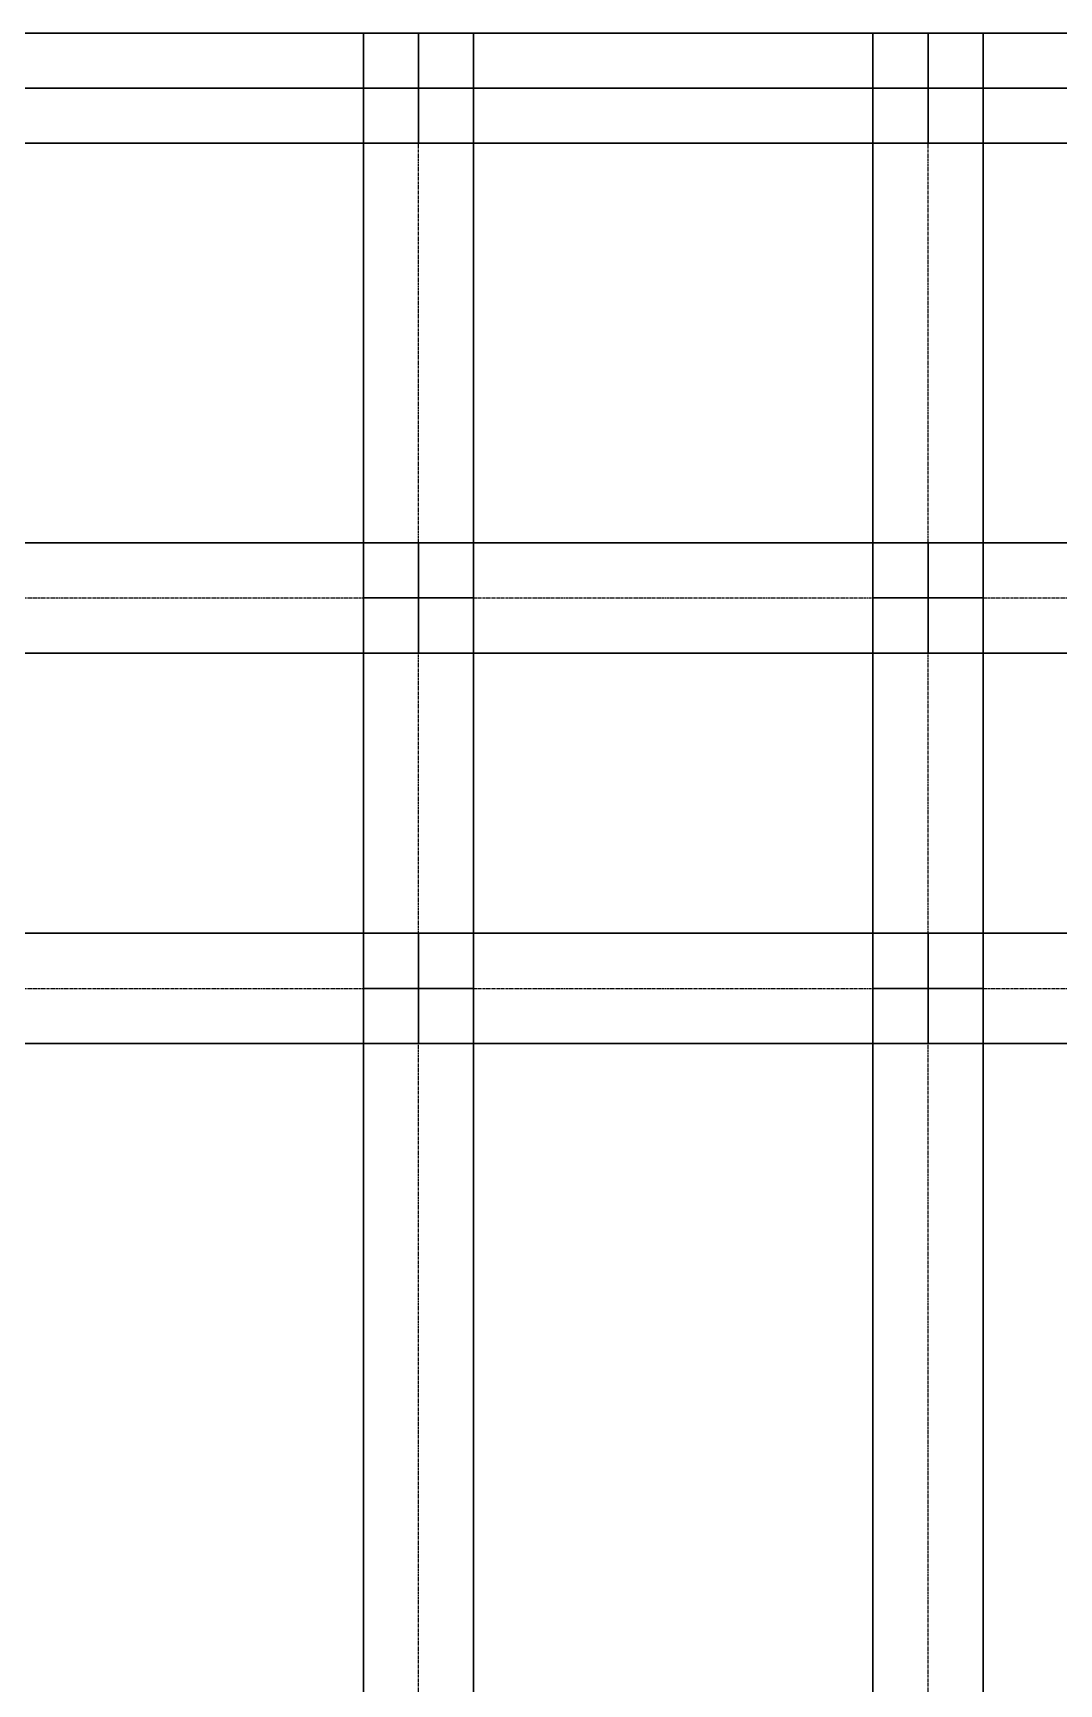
# Model space of a CAD drawing. Extents: x -12 to 2097, y 100 to 3117.
# Drawn here: x 1650 to 1873.5, y 2757.5 to 3116.9 of the extents above; entities that cross this region are included whole.
import ezdxf

# ---------------------------------------------------------------- set-up
doc = ezdxf.new("R2010")
doc.units = 0
doc.header["$MEASUREMENT"] = 0
doc.linetypes.add('Center', pattern=[2, 1.25, -0.25, 0.25, -0.25])
for name, color, linetype in [('BEAM', 5, 'CONTINUOUS'), ('CENTERLINES', 7, 'CONTINUOUS'), ('COLS', 5, 'CONTINUOUS'), ('SLAB', 6, 'CONTINUOUS')]:
    doc.layers.add(name, color=color, linetype=linetype)

msp = doc.modelspace()

# ---------------------------------------------------------------- linework, layer by layer
at = {"layer": 'BEAM', "color": 5, "linetype": 'CONTINUOUS'}
for points in [[(1512, 3116.916, 600), (1512, 3116.916, 624), (1734, 3116.916, 624), (1734, 3116.916, 600)], [(1512, 3116.916, 624), (1512, 3092.916, 624), (1734, 3092.916, 624), (1734, 3116.916, 624)], [(1512, 3092.916, 600), (1512, 3116.916, 600), (1734, 3116.916, 600), (1734, 3092.916, 600)], [(1512, 3116.916, 468), (1512, 3116.916, 492), (1734, 3116.916, 492), (1734, 3116.916, 468)], [(1512, 3116.916, 492), (1512, 3092.916, 492), (1734, 3092.916, 492), (1734, 3116.916, 492)], [(1512, 3092.916, 468), (1512, 3116.916, 468), (1734, 3116.916, 468), (1734, 3092.916, 468)], [(1512, 3116.916, 336), (1512, 3116.916, 360), (1734, 3116.916, 360), (1734, 3116.916, 336)], [(1512, 3116.916, 360), (1512, 3092.916, 360), (1734, 3092.916, 360), (1734, 3116.916, 360)], [(1512, 3092.916, 336), (1512, 3116.916, 336), (1734, 3116.916, 336), (1734, 3092.916, 336)], [(1512, 3116.916, 204), (1512, 3116.916, 228), (1734, 3116.916, 228), (1734, 3116.916, 204)], [(1512, 3116.916, 228), (1512, 3092.916, 228), (1734, 3092.916, 228), (1734, 3116.916, 228)], [(1512, 3092.916, 204), (1512, 3116.916, 204), (1734, 3116.916, 204), (1734, 3092.916, 204)], [(1512, 3116.916, 60), (1512, 3116.916, 84), (1734, 3116.916, 84), (1734, 3116.916, 60)], [(1512, 3116.916, 84), (1512, 3092.916, 84), (1734, 3092.916, 84), (1734, 3116.916, 84)], [(1512, 3092.916, 60), (1512, 3116.916, 60), (1734, 3116.916, 60), (1734, 3092.916, 60)], [(1512, 3116.916), (1512, 3116.916, 24), (1734, 3116.916, 24), (1734, 3116.916)], [(1512, 3116.916, 24), (1512, 3092.916, 24), (1734, 3092.916, 24), (1734, 3116.916, 24)], [(1512, 3092.916), (1512, 3116.916), (1734, 3116.916), (1734, 3092.916)], [(1734, 3116.916, 600), (1734, 3116.916, 624), (1845, 3116.916, 624), (1845, 3116.916, 600)], [(1734, 3116.916, 624), (1734, 3092.916, 624), (1845, 3092.916, 624), (1845, 3116.916, 624)], [(1734, 3092.916, 600), (1734, 3116.916, 600), (1845, 3116.916, 600), (1845, 3092.916, 600)], [(1734, 3116.916, 468), (1734, 3116.916, 492), (1845, 3116.916, 492), (1845, 3116.916, 468)], [(1734, 3116.916, 492), (1734, 3092.916, 492), (1845, 3092.916, 492), (1845, 3116.916, 492)], [(1734, 3092.916, 468), (1734, 3116.916, 468), (1845, 3116.916, 468), (1845, 3092.916, 468)], [(1734, 3116.916, 336), (1734, 3116.916, 360), (1845, 3116.916, 360), (1845, 3116.916, 336)], [(1734, 3116.916, 360), (1734, 3092.916, 360), (1845, 3092.916, 360), (1845, 3116.916, 360)], [(1734, 3092.916, 336), (1734, 3116.916, 336), (1845, 3116.916, 336), (1845, 3092.916, 336)], [(1734, 3116.916, 204), (1734, 3116.916, 228), (1845, 3116.916, 228), (1845, 3116.916, 204)], [(1734, 3116.916, 228), (1734, 3092.916, 228), (1845, 3092.916, 228), (1845, 3116.916, 228)], [(1734, 3092.916, 204), (1734, 3116.916, 204), (1845, 3116.916, 204), (1845, 3092.916, 204)], [(1734, 3116.916, 60), (1734, 3116.916, 84), (1845, 3116.916, 84), (1845, 3116.916, 60)], [(1734, 3116.916, 84), (1734, 3092.916, 84), (1845, 3092.916, 84), (1845, 3116.916, 84)], [(1734, 3092.916, 60), (1734, 3116.916, 60), (1845, 3116.916, 60), (1845, 3092.916, 60)], [(1845, 3116.916, 600), (1845, 3116.916, 624), (1974, 3116.916, 624), (1974, 3116.916, 600)], [(1845, 3116.916, 624), (1845, 3092.916, 624), (1974, 3092.916, 624), (1974, 3116.916, 624)], [(1845, 3092.916, 600), (1845, 3116.916, 600), (1974, 3116.916, 600), (1974, 3092.916, 600)], [(1845, 3116.916, 468), (1845, 3116.916, 492), (1974, 3116.916, 492), (1974, 3116.916, 468)], [(1845, 3116.916, 492), (1845, 3092.916, 492), (1974, 3092.916, 492), (1974, 3116.916, 492)], [(1845, 3092.916, 468), (1845, 3116.916, 468), (1974, 3116.916, 468), (1974, 3092.916, 468)], [(1845, 3116.916, 336), (1845, 3116.916, 360), (1974, 3116.916, 360), (1974, 3116.916, 336)], [(1845, 3116.916, 360), (1845, 3092.916, 360), (1974, 3092.916, 360), (1974, 3116.916, 360)], [(1845, 3092.916, 336), (1845, 3116.916, 336), (1974, 3116.916, 336), (1974, 3092.916, 336)], [(1845, 3116.916, 204), (1845, 3116.916, 228), (1974, 3116.916, 228), (1974, 3116.916, 204)], [(1845, 3116.916, 228), (1845, 3092.916, 228), (1974, 3092.916, 228), (1974, 3116.916, 228)], [(1845, 3092.916, 204), (1845, 3116.916, 204), (1974, 3116.916, 204), (1974, 3092.916, 204)], [(1845, 3116.916, 60), (1845, 3116.916, 84), (1974, 3116.916, 84), (1974, 3116.916, 60)], [(1845, 3116.916, 84), (1845, 3092.916, 84), (1974, 3092.916, 84), (1974, 3116.916, 84)], [(1845, 3092.916, 60), (1845, 3116.916, 60), (1974, 3116.916, 60), (1974, 3092.916, 60)], [(1722, 2993.916, 600), (1722, 2993.916, 624), (1722, 3104.916, 624), (1722, 3104.916, 600)], [(1722, 2993.916, 624), (1746, 2993.916, 624), (1746, 3104.916, 624), (1722, 3104.916, 624)], [(1746, 2993.916, 600), (1722, 2993.916, 600), (1722, 3104.916, 600), (1746, 3104.916, 600)], [(1722, 2993.916, 468), (1722, 2993.916, 492), (1722, 3104.916, 492), (1722, 3104.916, 468)], [(1722, 2993.916, 492), (1746, 2993.916, 492), (1746, 3104.916, 492), (1722, 3104.916, 492)], [(1746, 2993.916, 468), (1722, 2993.916, 468), (1722, 3104.916, 468), (1746, 3104.916, 468)], [(1722, 2993.916, 336), (1722, 2993.916, 360), (1722, 3104.916, 360), (1722, 3104.916, 336)], [(1722, 2993.916, 360), (1746, 2993.916, 360), (1746, 3104.916, 360), (1722, 3104.916, 360)], [(1746, 2993.916, 336), (1722, 2993.916, 336), (1722, 3104.916, 336), (1746, 3104.916, 336)], [(1722, 2993.916, 204), (1722, 2993.916, 228), (1722, 3104.916, 228), (1722, 3104.916, 204)], [(1722, 2993.916, 228), (1746, 2993.916, 228), (1746, 3104.916, 228), (1722, 3104.916, 228)], [(1746, 2993.916, 204), (1722, 2993.916, 204), (1722, 3104.916, 204), (1746, 3104.916, 204)], [(1722, 2993.916, 60), (1722, 2993.916, 84), (1722, 3104.916, 84), (1722, 3104.916, 60)], [(1722, 2993.916, 84), (1746, 2993.916, 84), (1746, 3104.916, 84), (1722, 3104.916, 84)], [(1746, 2993.916, 60), (1722, 2993.916, 60), (1722, 3104.916, 60), (1746, 3104.916, 60)], [(1746, 2993.916, 624), (1746, 2993.916, 600), (1746, 3104.916, 600), (1746, 3104.916, 624)], [(1746, 2993.916, 492), (1746, 2993.916, 468), (1746, 3104.916, 468), (1746, 3104.916, 492)], [(1746, 2993.916, 360), (1746, 2993.916, 336), (1746, 3104.916, 336), (1746, 3104.916, 360)], [(1746, 2993.916, 228), (1746, 2993.916, 204), (1746, 3104.916, 204), (1746, 3104.916, 228)], [(1746, 2993.916, 84), (1746, 2993.916, 60), (1746, 3104.916, 60), (1746, 3104.916, 84)], [(1833, 2993.916, 600), (1833, 2993.916, 624), (1833, 3104.916, 624), (1833, 3104.916, 600)], [(1833, 2993.916, 624), (1857, 2993.916, 624), (1857, 3104.916, 624), (1833, 3104.916, 624)], [(1857, 2993.916, 600), (1833, 2993.916, 600), (1833, 3104.916, 600), (1857, 3104.916, 600)], [(1833, 2993.916, 468), (1833, 2993.916, 492), (1833, 3104.916, 492), (1833, 3104.916, 468)], [(1833, 2993.916, 492), (1857, 2993.916, 492), (1857, 3104.916, 492), (1833, 3104.916, 492)], [(1857, 2993.916, 468), (1833, 2993.916, 468), (1833, 3104.916, 468), (1857, 3104.916, 468)], [(1833, 2993.916, 336), (1833, 2993.916, 360), (1833, 3104.916, 360), (1833, 3104.916, 336)], [(1833, 2993.916, 360), (1857, 2993.916, 360), (1857, 3104.916, 360), (1833, 3104.916, 360)], [(1857, 2993.916, 336), (1833, 2993.916, 336), (1833, 3104.916, 336), (1857, 3104.916, 336)], [(1833, 2993.916, 204), (1833, 2993.916, 228), (1833, 3104.916, 228), (1833, 3104.916, 204)], [(1833, 2993.916, 228), (1857, 2993.916, 228), (1857, 3104.916, 228), (1833, 3104.916, 228)], [(1857, 2993.916, 204), (1833, 2993.916, 204), (1833, 3104.916, 204), (1857, 3104.916, 204)], [(1833, 2993.916, 60), (1833, 2993.916, 84), (1833, 3104.916, 84), (1833, 3104.916, 60)], [(1833, 2993.916, 84), (1857, 2993.916, 84), (1857, 3104.916, 84), (1833, 3104.916, 84)], [(1857, 2993.916, 60), (1833, 2993.916, 60), (1833, 3104.916, 60), (1857, 3104.916, 60)], [(1857, 2993.916, 624), (1857, 2993.916, 600), (1857, 3104.916, 600), (1857, 3104.916, 624)], [(1857, 2993.916, 492), (1857, 2993.916, 468), (1857, 3104.916, 468), (1857, 3104.916, 492)], [(1857, 2993.916, 360), (1857, 2993.916, 336), (1857, 3104.916, 336), (1857, 3104.916, 360)], [(1857, 2993.916, 228), (1857, 2993.916, 204), (1857, 3104.916, 204), (1857, 3104.916, 228)], [(1857, 2993.916, 84), (1857, 2993.916, 60), (1857, 3104.916, 60), (1857, 3104.916, 84)], [(1512, 3092.916, 624), (1512, 3092.916, 600), (1734, 3092.916, 600), (1734, 3092.916, 624)], [(1512, 3092.916, 492), (1512, 3092.916, 468), (1734, 3092.916, 468), (1734, 3092.916, 492)], [(1512, 3092.916, 360), (1512, 3092.916, 336), (1734, 3092.916, 336), (1734, 3092.916, 360)], [(1512, 3092.916, 228), (1512, 3092.916, 204), (1734, 3092.916, 204), (1734, 3092.916, 228)], [(1512, 3092.916, 84), (1512, 3092.916, 60), (1734, 3092.916, 60), (1734, 3092.916, 84)], [(1512, 3092.916, 24), (1512, 3092.916), (1734, 3092.916), (1734, 3092.916, 24)], [(1734, 3092.916, 624), (1734, 3092.916, 600), (1845, 3092.916, 600), (1845, 3092.916, 624)], [(1734, 3092.916, 492), (1734, 3092.916, 468), (1845, 3092.916, 468), (1845, 3092.916, 492)], [(1734, 3092.916, 360), (1734, 3092.916, 336), (1845, 3092.916, 336), (1845, 3092.916, 360)], [(1734, 3092.916, 228), (1734, 3092.916, 204), (1845, 3092.916, 204), (1845, 3092.916, 228)], [(1734, 3092.916, 84), (1734, 3092.916, 60), (1845, 3092.916, 60), (1845, 3092.916, 84)], [(1845, 3092.916, 624), (1845, 3092.916, 600), (1974, 3092.916, 600), (1974, 3092.916, 624)], [(1845, 3092.916, 492), (1845, 3092.916, 468), (1974, 3092.916, 468), (1974, 3092.916, 492)], [(1845, 3092.916, 360), (1845, 3092.916, 336), (1974, 3092.916, 336), (1974, 3092.916, 360)], [(1845, 3092.916, 228), (1845, 3092.916, 204), (1974, 3092.916, 204), (1974, 3092.916, 228)], [(1845, 3092.916, 84), (1845, 3092.916, 60), (1974, 3092.916, 60), (1974, 3092.916, 84)], [(1512, 3005.916, 600), (1512, 3005.916, 624), (1734, 3005.916, 624), (1734, 3005.916, 600)], [(1512, 3005.916, 624), (1512, 2981.916, 624), (1734, 2981.916, 624), (1734, 3005.916, 624)], [(1512, 2981.916, 600), (1512, 3005.916, 600), (1734, 3005.916, 600), (1734, 2981.916, 600)], [(1512, 3005.916, 468), (1512, 3005.916, 492), (1734, 3005.916, 492), (1734, 3005.916, 468)], [(1512, 3005.916, 492), (1512, 2981.916, 492), (1734, 2981.916, 492), (1734, 3005.916, 492)], [(1512, 2981.916, 468), (1512, 3005.916, 468), (1734, 3005.916, 468), (1734, 2981.916, 468)], [(1512, 3005.916, 336), (1512, 3005.916, 360), (1734, 3005.916, 360), (1734, 3005.916, 336)], [(1512, 3005.916, 360), (1512, 2981.916, 360), (1734, 2981.916, 360), (1734, 3005.916, 360)], [(1512, 2981.916, 336), (1512, 3005.916, 336), (1734, 3005.916, 336), (1734, 2981.916, 336)], [(1512, 3005.916, 204), (1512, 3005.916, 228), (1734, 3005.916, 228), (1734, 3005.916, 204)], [(1512, 3005.916, 228), (1512, 2981.916, 228), (1734, 2981.916, 228), (1734, 3005.916, 228)], [(1512, 2981.916, 204), (1512, 3005.916, 204), (1734, 3005.916, 204), (1734, 2981.916, 204)], [(1512, 3005.916, 60), (1512, 3005.916, 84), (1734, 3005.916, 84), (1734, 3005.916, 60)], [(1512, 3005.916, 84), (1512, 2981.916, 84), (1734, 2981.916, 84), (1734, 3005.916, 84)], [(1512, 2981.916, 60), (1512, 3005.916, 60), (1734, 3005.916, 60), (1734, 2981.916, 60)], [(1512, 3005.916), (1512, 3005.916, 24), (1734, 3005.916, 24), (1734, 3005.916)], [(1512, 3005.916, 24), (1512, 2981.916, 24), (1734, 2981.916, 24), (1734, 3005.916, 24)], [(1512, 2981.916), (1512, 3005.916), (1734, 3005.916), (1734, 2981.916)], [(1734, 3005.916, 600), (1734, 3005.916, 624), (1845, 3005.916, 624), (1845, 3005.916, 600)], [(1734, 3005.916, 624), (1734, 2981.916, 624), (1845, 2981.916, 624), (1845, 3005.916, 624)], [(1734, 2981.916, 600), (1734, 3005.916, 600), (1845, 3005.916, 600), (1845, 2981.916, 600)], [(1734, 3005.916, 468), (1734, 3005.916, 492), (1845, 3005.916, 492), (1845, 3005.916, 468)], [(1734, 3005.916, 492), (1734, 2981.916, 492), (1845, 2981.916, 492), (1845, 3005.916, 492)], [(1734, 2981.916, 468), (1734, 3005.916, 468), (1845, 3005.916, 468), (1845, 2981.916, 468)], [(1734, 3005.916, 336), (1734, 3005.916, 360), (1845, 3005.916, 360), (1845, 3005.916, 336)], [(1734, 3005.916, 360), (1734, 2981.916, 360), (1845, 2981.916, 360), (1845, 3005.916, 360)], [(1734, 2981.916, 336), (1734, 3005.916, 336), (1845, 3005.916, 336), (1845, 2981.916, 336)], [(1734, 3005.916, 204), (1734, 3005.916, 228), (1845, 3005.916, 228), (1845, 3005.916, 204)], [(1734, 3005.916, 228), (1734, 2981.916, 228), (1845, 2981.916, 228), (1845, 3005.916, 228)], [(1734, 2981.916, 204), (1734, 3005.916, 204), (1845, 3005.916, 204), (1845, 2981.916, 204)], [(1734, 3005.916, 60), (1734, 3005.916, 84), (1845, 3005.916, 84), (1845, 3005.916, 60)], [(1734, 3005.916, 84), (1734, 2981.916, 84), (1845, 2981.916, 84), (1845, 3005.916, 84)], [(1734, 2981.916, 60), (1734, 3005.916, 60), (1845, 3005.916, 60), (1845, 2981.916, 60)], [(1845, 3005.916, 600), (1845, 3005.916, 624), (1974, 3005.916, 624), (1974, 3005.916, 600)], [(1845, 3005.916, 624), (1845, 2981.916, 624), (1974, 2981.916, 624), (1974, 3005.916, 624)], [(1845, 2981.916, 600), (1845, 3005.916, 600), (1974, 3005.916, 600), (1974, 2981.916, 600)], [(1845, 3005.916, 468), (1845, 3005.916, 492), (1974, 3005.916, 492), (1974, 3005.916, 468)], [(1845, 3005.916, 492), (1845, 2981.916, 492), (1974, 2981.916, 492), (1974, 3005.916, 492)], [(1845, 2981.916, 468), (1845, 3005.916, 468), (1974, 3005.916, 468), (1974, 2981.916, 468)], [(1845, 3005.916, 336), (1845, 3005.916, 360), (1974, 3005.916, 360), (1974, 3005.916, 336)], [(1845, 3005.916, 360), (1845, 2981.916, 360), (1974, 2981.916, 360), (1974, 3005.916, 360)], [(1845, 2981.916, 336), (1845, 3005.916, 336), (1974, 3005.916, 336), (1974, 2981.916, 336)], [(1845, 3005.916, 204), (1845, 3005.916, 228), (1974, 3005.916, 228), (1974, 3005.916, 204)], [(1845, 3005.916, 228), (1845, 2981.916, 228), (1974, 2981.916, 228), (1974, 3005.916, 228)], [(1845, 2981.916, 204), (1845, 3005.916, 204), (1974, 3005.916, 204), (1974, 2981.916, 204)], [(1845, 3005.916, 60), (1845, 3005.916, 84), (1974, 3005.916, 84), (1974, 3005.916, 60)], [(1845, 3005.916, 84), (1845, 2981.916, 84), (1974, 2981.916, 84), (1974, 3005.916, 84)], [(1845, 2981.916, 60), (1845, 3005.916, 60), (1974, 3005.916, 60), (1974, 2981.916, 60)], [(1722, 2908.92, 600), (1722, 2908.92, 624), (1722, 2993.916, 624), (1722, 2993.916, 600)], [(1722, 2908.92, 624), (1746, 2908.92, 624), (1746, 2993.916, 624), (1722, 2993.916, 624)], [(1746, 2908.92, 600), (1722, 2908.92, 600), (1722, 2993.916, 600), (1746, 2993.916, 600)], [(1722, 2908.92, 468), (1722, 2908.92, 492), (1722, 2993.916, 492), (1722, 2993.916, 468)], [(1722, 2908.92, 492), (1746, 2908.92, 492), (1746, 2993.916, 492), (1722, 2993.916, 492)], [(1746, 2908.92, 468), (1722, 2908.92, 468), (1722, 2993.916, 468), (1746, 2993.916, 468)], [(1722, 2908.92, 336), (1722, 2908.92, 360), (1722, 2993.916, 360), (1722, 2993.916, 336)], [(1722, 2908.92, 360), (1746, 2908.92, 360), (1746, 2993.916, 360), (1722, 2993.916, 360)], [(1746, 2908.92, 336), (1722, 2908.92, 336), (1722, 2993.916, 336), (1746, 2993.916, 336)], [(1722, 2908.92, 204), (1722, 2908.92, 228), (1722, 2993.916, 228), (1722, 2993.916, 204)], [(1722, 2908.92, 228), (1746, 2908.92, 228), (1746, 2993.916, 228), (1722, 2993.916, 228)], [(1746, 2908.92, 204), (1722, 2908.92, 204), (1722, 2993.916, 204), (1746, 2993.916, 204)], [(1722, 2908.92, 60), (1722, 2908.92, 84), (1722, 2993.916, 84), (1722, 2993.916, 60)], [(1722, 2908.92, 84), (1746, 2908.92, 84), (1746, 2993.916, 84), (1722, 2993.916, 84)], [(1746, 2908.92, 60), (1722, 2908.92, 60), (1722, 2993.916, 60), (1746, 2993.916, 60)], [(1746, 2908.92, 624), (1746, 2908.92, 600), (1746, 2993.916, 600), (1746, 2993.916, 624)], [(1746, 2908.92, 492), (1746, 2908.92, 468), (1746, 2993.916, 468), (1746, 2993.916, 492)], [(1746, 2908.92, 360), (1746, 2908.92, 336), (1746, 2993.916, 336), (1746, 2993.916, 360)], [(1746, 2908.92, 228), (1746, 2908.92, 204), (1746, 2993.916, 204), (1746, 2993.916, 228)], [(1746, 2908.92, 84), (1746, 2908.92, 60), (1746, 2993.916, 60), (1746, 2993.916, 84)], [(1833, 2908.92, 600), (1833, 2908.92, 624), (1833, 2993.916, 624), (1833, 2993.916, 600)], [(1833, 2908.92, 624), (1857, 2908.92, 624), (1857, 2993.916, 624), (1833, 2993.916, 624)], [(1857, 2908.92, 600), (1833, 2908.92, 600), (1833, 2993.916, 600), (1857, 2993.916, 600)], [(1833, 2908.92, 468), (1833, 2908.92, 492), (1833, 2993.916, 492), (1833, 2993.916, 468)], [(1833, 2908.92, 492), (1857, 2908.92, 492), (1857, 2993.916, 492), (1833, 2993.916, 492)], [(1857, 2908.92, 468), (1833, 2908.92, 468), (1833, 2993.916, 468), (1857, 2993.916, 468)], [(1833, 2908.92, 336), (1833, 2908.92, 360), (1833, 2993.916, 360), (1833, 2993.916, 336)], [(1833, 2908.92, 360), (1857, 2908.92, 360), (1857, 2993.916, 360), (1833, 2993.916, 360)], [(1857, 2908.92, 336), (1833, 2908.92, 336), (1833, 2993.916, 336), (1857, 2993.916, 336)], [(1833, 2908.92, 204), (1833, 2908.92, 228), (1833, 2993.916, 228), (1833, 2993.916, 204)], [(1833, 2908.92, 228), (1857, 2908.92, 228), (1857, 2993.916, 228), (1833, 2993.916, 228)], [(1857, 2908.92, 204), (1833, 2908.92, 204), (1833, 2993.916, 204), (1857, 2993.916, 204)], [(1833, 2908.92, 60), (1833, 2908.92, 84), (1833, 2993.916, 84), (1833, 2993.916, 60)], [(1833, 2908.92, 84), (1857, 2908.92, 84), (1857, 2993.916, 84), (1833, 2993.916, 84)], [(1857, 2908.92, 60), (1833, 2908.92, 60), (1833, 2993.916, 60), (1857, 2993.916, 60)], [(1857, 2908.92, 624), (1857, 2908.92, 600), (1857, 2993.916, 600), (1857, 2993.916, 624)], [(1857, 2908.92, 492), (1857, 2908.92, 468), (1857, 2993.916, 468), (1857, 2993.916, 492)], [(1857, 2908.92, 360), (1857, 2908.92, 336), (1857, 2993.916, 336), (1857, 2993.916, 360)], [(1857, 2908.92, 228), (1857, 2908.92, 204), (1857, 2993.916, 204), (1857, 2993.916, 228)], [(1857, 2908.92, 84), (1857, 2908.92, 60), (1857, 2993.916, 60), (1857, 2993.916, 84)], [(1512, 2981.916, 624), (1512, 2981.916, 600), (1734, 2981.916, 600), (1734, 2981.916, 624)], [(1512, 2981.916, 492), (1512, 2981.916, 468), (1734, 2981.916, 468), (1734, 2981.916, 492)], [(1512, 2981.916, 360), (1512, 2981.916, 336), (1734, 2981.916, 336), (1734, 2981.916, 360)], [(1512, 2981.916, 228), (1512, 2981.916, 204), (1734, 2981.916, 204), (1734, 2981.916, 228)], [(1512, 2981.916, 84), (1512, 2981.916, 60), (1734, 2981.916, 60), (1734, 2981.916, 84)], [(1512, 2981.916, 24), (1512, 2981.916), (1734, 2981.916), (1734, 2981.916, 24)], [(1734, 2981.916, 624), (1734, 2981.916, 600), (1845, 2981.916, 600), (1845, 2981.916, 624)], [(1734, 2981.916, 492), (1734, 2981.916, 468), (1845, 2981.916, 468), (1845, 2981.916, 492)], [(1734, 2981.916, 360), (1734, 2981.916, 336), (1845, 2981.916, 336), (1845, 2981.916, 360)], [(1734, 2981.916, 228), (1734, 2981.916, 204), (1845, 2981.916, 204), (1845, 2981.916, 228)], [(1734, 2981.916, 84), (1734, 2981.916, 60), (1845, 2981.916, 60), (1845, 2981.916, 84)], [(1845, 2981.916, 624), (1845, 2981.916, 600), (1974, 2981.916, 600), (1974, 2981.916, 624)], [(1845, 2981.916, 492), (1845, 2981.916, 468), (1974, 2981.916, 468), (1974, 2981.916, 492)], [(1845, 2981.916, 360), (1845, 2981.916, 336), (1974, 2981.916, 336), (1974, 2981.916, 360)], [(1845, 2981.916, 228), (1845, 2981.916, 204), (1974, 2981.916, 204), (1974, 2981.916, 228)], [(1845, 2981.916, 84), (1845, 2981.916, 60), (1974, 2981.916, 60), (1974, 2981.916, 84)], [(1512, 2920.92, 600), (1512, 2920.92, 624), (1734, 2920.92, 624), (1734, 2920.92, 600)], [(1512, 2920.92, 624), (1512, 2896.92, 624), (1734, 2896.92, 624), (1734, 2920.92, 624)], [(1512, 2896.92, 600), (1512, 2920.92, 600), (1734, 2920.92, 600), (1734, 2896.92, 600)], [(1512, 2920.92, 468), (1512, 2920.92, 492), (1734, 2920.92, 492), (1734, 2920.92, 468)], [(1512, 2920.92, 492), (1512, 2896.92, 492), (1734, 2896.92, 492), (1734, 2920.92, 492)], [(1512, 2896.92, 468), (1512, 2920.92, 468), (1734, 2920.92, 468), (1734, 2896.92, 468)], [(1512, 2920.92, 336), (1512, 2920.92, 360), (1734, 2920.92, 360), (1734, 2920.92, 336)], [(1512, 2920.92, 360), (1512, 2896.92, 360), (1734, 2896.92, 360), (1734, 2920.92, 360)], [(1512, 2896.92, 336), (1512, 2920.92, 336), (1734, 2920.92, 336), (1734, 2896.92, 336)], [(1512, 2920.92, 204), (1512, 2920.92, 228), (1734, 2920.92, 228), (1734, 2920.92, 204)], [(1512, 2920.92, 228), (1512, 2896.92, 228), (1734, 2896.92, 228), (1734, 2920.92, 228)], [(1512, 2896.92, 204), (1512, 2920.92, 204), (1734, 2920.92, 204), (1734, 2896.92, 204)], [(1512, 2920.92, 60), (1512, 2920.92, 84), (1734, 2920.92, 84), (1734, 2920.92, 60)], [(1512, 2920.92, 84), (1512, 2896.92, 84), (1734, 2896.92, 84), (1734, 2920.92, 84)], [(1512, 2896.92, 60), (1512, 2920.92, 60), (1734, 2920.92, 60), (1734, 2896.92, 60)], [(1512, 2920.92), (1512, 2920.92, 24), (1734, 2920.92, 24), (1734, 2920.92)], [(1512, 2920.92, 24), (1512, 2896.92, 24), (1734, 2896.92, 24), (1734, 2920.92, 24)], [(1512, 2896.92), (1512, 2920.92), (1734, 2920.92), (1734, 2896.92)], [(1734, 2920.92, 600), (1734, 2920.92, 624), (1845, 2920.92, 624), (1845, 2920.92, 600)], [(1734, 2920.92, 624), (1734, 2896.92, 624), (1845, 2896.92, 624), (1845, 2920.92, 624)], [(1734, 2896.92, 600), (1734, 2920.92, 600), (1845, 2920.92, 600), (1845, 2896.92, 600)], [(1734, 2920.92, 468), (1734, 2920.92, 492), (1845, 2920.92, 492), (1845, 2920.92, 468)], [(1734, 2920.92, 492), (1734, 2896.92, 492), (1845, 2896.92, 492), (1845, 2920.92, 492)], [(1734, 2896.92, 468), (1734, 2920.92, 468), (1845, 2920.92, 468), (1845, 2896.92, 468)], [(1734, 2920.92, 336), (1734, 2920.92, 360), (1845, 2920.92, 360), (1845, 2920.92, 336)], [(1734, 2920.92, 360), (1734, 2896.92, 360), (1845, 2896.92, 360), (1845, 2920.92, 360)], [(1734, 2896.92, 336), (1734, 2920.92, 336), (1845, 2920.92, 336), (1845, 2896.92, 336)], [(1734, 2920.92, 204), (1734, 2920.92, 228), (1845, 2920.92, 228), (1845, 2920.92, 204)], [(1734, 2920.92, 228), (1734, 2896.92, 228), (1845, 2896.92, 228), (1845, 2920.92, 228)], [(1734, 2896.92, 204), (1734, 2920.92, 204), (1845, 2920.92, 204), (1845, 2896.92, 204)], [(1734, 2920.92, 60), (1734, 2920.92, 84), (1845, 2920.92, 84), (1845, 2920.92, 60)], [(1734, 2920.92, 84), (1734, 2896.92, 84), (1845, 2896.92, 84), (1845, 2920.92, 84)], [(1734, 2896.92, 60), (1734, 2920.92, 60), (1845, 2920.92, 60), (1845, 2896.92, 60)], [(1845, 2920.92, 600), (1845, 2920.92, 624), (1974, 2920.92, 624), (1974, 2920.92, 600)], [(1845, 2920.92, 624), (1845, 2896.92, 624), (1974, 2896.92, 624), (1974, 2920.92, 624)], [(1845, 2896.92, 600), (1845, 2920.92, 600), (1974, 2920.92, 600), (1974, 2896.92, 600)], [(1845, 2920.92, 468), (1845, 2920.92, 492), (1974, 2920.92, 492), (1974, 2920.92, 468)], [(1845, 2920.92, 492), (1845, 2896.92, 492), (1974, 2896.92, 492), (1974, 2920.92, 492)], [(1845, 2896.92, 468), (1845, 2920.92, 468), (1974, 2920.92, 468), (1974, 2896.92, 468)], [(1845, 2920.92, 336), (1845, 2920.92, 360), (1974, 2920.92, 360), (1974, 2920.92, 336)], [(1845, 2920.92, 360), (1845, 2896.92, 360), (1974, 2896.92, 360), (1974, 2920.92, 360)], [(1845, 2896.92, 336), (1845, 2920.92, 336), (1974, 2920.92, 336), (1974, 2896.92, 336)], [(1845, 2920.92, 204), (1845, 2920.92, 228), (1974, 2920.92, 228), (1974, 2920.92, 204)], [(1845, 2920.92, 228), (1845, 2896.92, 228), (1974, 2896.92, 228), (1974, 2920.92, 228)], [(1845, 2896.92, 204), (1845, 2920.92, 204), (1974, 2920.92, 204), (1974, 2896.92, 204)], [(1845, 2920.92, 60), (1845, 2920.92, 84), (1974, 2920.92, 84), (1974, 2920.92, 60)], [(1845, 2920.92, 84), (1845, 2896.92, 84), (1974, 2896.92, 84), (1974, 2920.92, 84)], [(1845, 2896.92, 60), (1845, 2920.92, 60), (1974, 2920.92, 60), (1974, 2896.92, 60)], [(1722, 2737.92, 600), (1722, 2737.92, 624), (1722, 2908.92, 624), (1722, 2908.92, 600)], [(1722, 2737.92, 624), (1746, 2737.92, 624), (1746, 2908.92, 624), (1722, 2908.92, 624)], [(1746, 2737.92, 600), (1722, 2737.92, 600), (1722, 2908.92, 600), (1746, 2908.92, 600)], [(1722, 2737.92, 468), (1722, 2737.92, 492), (1722, 2908.92, 492), (1722, 2908.92, 468)], [(1722, 2737.92, 492), (1746, 2737.92, 492), (1746, 2908.92, 492), (1722, 2908.92, 492)], [(1746, 2737.92, 468), (1722, 2737.92, 468), (1722, 2908.92, 468), (1746, 2908.92, 468)], [(1722, 2737.92, 336), (1722, 2737.92, 360), (1722, 2908.92, 360), (1722, 2908.92, 336)], [(1722, 2737.92, 360), (1746, 2737.92, 360), (1746, 2908.92, 360), (1722, 2908.92, 360)], [(1746, 2737.92, 336), (1722, 2737.92, 336), (1722, 2908.92, 336), (1746, 2908.92, 336)], [(1722, 2737.92, 204), (1722, 2737.92, 228), (1722, 2908.92, 228), (1722, 2908.92, 204)], [(1722, 2737.92, 228), (1746, 2737.92, 228), (1746, 2908.92, 228), (1722, 2908.92, 228)], [(1746, 2737.92, 204), (1722, 2737.92, 204), (1722, 2908.92, 204), (1746, 2908.92, 204)], [(1722, 2737.92, 60), (1722, 2737.92, 84), (1722, 2908.92, 84), (1722, 2908.92, 60)], [(1722, 2737.92, 84), (1746, 2737.92, 84), (1746, 2908.92, 84), (1722, 2908.92, 84)], [(1746, 2737.92, 60), (1722, 2737.92, 60), (1722, 2908.92, 60), (1746, 2908.92, 60)], [(1746, 2737.92, 624), (1746, 2737.92, 600), (1746, 2908.92, 600), (1746, 2908.92, 624)], [(1746, 2737.92, 492), (1746, 2737.92, 468), (1746, 2908.92, 468), (1746, 2908.92, 492)], [(1746, 2737.92, 360), (1746, 2737.92, 336), (1746, 2908.92, 336), (1746, 2908.92, 360)], [(1746, 2737.92, 228), (1746, 2737.92, 204), (1746, 2908.92, 204), (1746, 2908.92, 228)], [(1746, 2737.92, 84), (1746, 2737.92, 60), (1746, 2908.92, 60), (1746, 2908.92, 84)], [(1833, 2737.92, 600), (1833, 2737.92, 624), (1833, 2908.92, 624), (1833, 2908.92, 600)], [(1833, 2737.92, 624), (1857, 2737.92, 624), (1857, 2908.92, 624), (1833, 2908.92, 624)], [(1857, 2737.92, 600), (1833, 2737.92, 600), (1833, 2908.92, 600), (1857, 2908.92, 600)], [(1833, 2737.92, 468), (1833, 2737.92, 492), (1833, 2908.92, 492), (1833, 2908.92, 468)], [(1833, 2737.92, 492), (1857, 2737.92, 492), (1857, 2908.92, 492), (1833, 2908.92, 492)], [(1857, 2737.92, 468), (1833, 2737.92, 468), (1833, 2908.92, 468), (1857, 2908.92, 468)], [(1833, 2737.92, 336), (1833, 2737.92, 360), (1833, 2908.92, 360), (1833, 2908.92, 336)], [(1833, 2737.92, 360), (1857, 2737.92, 360), (1857, 2908.92, 360), (1833, 2908.92, 360)], [(1857, 2737.92, 336), (1833, 2737.92, 336), (1833, 2908.92, 336), (1857, 2908.92, 336)], [(1833, 2737.92, 204), (1833, 2737.92, 228), (1833, 2908.92, 228), (1833, 2908.92, 204)], [(1833, 2737.92, 228), (1857, 2737.92, 228), (1857, 2908.92, 228), (1833, 2908.92, 228)], [(1857, 2737.92, 204), (1833, 2737.92, 204), (1833, 2908.92, 204), (1857, 2908.92, 204)], [(1833, 2737.92, 60), (1833, 2737.92, 84), (1833, 2908.92, 84), (1833, 2908.92, 60)], [(1833, 2737.92, 84), (1857, 2737.92, 84), (1857, 2908.92, 84), (1833, 2908.92, 84)], [(1857, 2737.92, 60), (1833, 2737.92, 60), (1833, 2908.92, 60), (1857, 2908.92, 60)], [(1857, 2737.92, 624), (1857, 2737.92, 600), (1857, 2908.92, 600), (1857, 2908.92, 624)], [(1857, 2737.92, 492), (1857, 2737.92, 468), (1857, 2908.92, 468), (1857, 2908.92, 492)], [(1857, 2737.92, 360), (1857, 2737.92, 336), (1857, 2908.92, 336), (1857, 2908.92, 360)], [(1857, 2737.92, 228), (1857, 2737.92, 204), (1857, 2908.92, 204), (1857, 2908.92, 228)], [(1857, 2737.92, 84), (1857, 2737.92, 60), (1857, 2908.92, 60), (1857, 2908.92, 84)], [(1512, 2896.92, 624), (1512, 2896.92, 600), (1734, 2896.92, 600), (1734, 2896.92, 624)], [(1512, 2896.92, 492), (1512, 2896.92, 468), (1734, 2896.92, 468), (1734, 2896.92, 492)], [(1512, 2896.92, 360), (1512, 2896.92, 336), (1734, 2896.92, 336), (1734, 2896.92, 360)], [(1512, 2896.92, 228), (1512, 2896.92, 204), (1734, 2896.92, 204), (1734, 2896.92, 228)], [(1512, 2896.92, 84), (1512, 2896.92, 60), (1734, 2896.92, 60), (1734, 2896.92, 84)], [(1512, 2896.92, 24), (1512, 2896.92), (1734, 2896.92), (1734, 2896.92, 24)], [(1734, 2896.92, 624), (1734, 2896.92, 600), (1845, 2896.92, 600), (1845, 2896.92, 624)], [(1734, 2896.92, 492), (1734, 2896.92, 468), (1845, 2896.92, 468), (1845, 2896.92, 492)], [(1734, 2896.92, 360), (1734, 2896.92, 336), (1845, 2896.92, 336), (1845, 2896.92, 360)], [(1734, 2896.92, 228), (1734, 2896.92, 204), (1845, 2896.92, 204), (1845, 2896.92, 228)], [(1734, 2896.92, 84), (1734, 2896.92, 60), (1845, 2896.92, 60), (1845, 2896.92, 84)], [(1845, 2896.92, 624), (1845, 2896.92, 600), (1974, 2896.92, 600), (1974, 2896.92, 624)], [(1845, 2896.92, 492), (1845, 2896.92, 468), (1974, 2896.92, 468), (1974, 2896.92, 492)], [(1845, 2896.92, 360), (1845, 2896.92, 336), (1974, 2896.92, 336), (1974, 2896.92, 360)], [(1845, 2896.92, 228), (1845, 2896.92, 204), (1974, 2896.92, 204), (1974, 2896.92, 228)], [(1845, 2896.92, 84), (1845, 2896.92, 60), (1974, 2896.92, 60), (1974, 2896.92, 84)]]:
    msp.add_3dface(points, dxfattribs=at)
at = {"layer": 'CENTERLINES', "color": 0, "linetype": 'CENTER', "ltscale": 0.5}
for p, q in [((1512, 3104.916, 624), (1734, 3104.916, 624)), ((1512, 3104.916, 492), (1734, 3104.916, 492)), ((1512, 3104.916, 360), (1734, 3104.916, 360)), ((1512, 3104.916, 228), (1734, 3104.916, 228)), ((1512, 3104.916, 84), (1734, 3104.916, 84)), ((1512, 3104.916, 24), (1734, 3104.916, 24)), ((1734, 2993.916, 624), (1734, 3104.916, 624)), ((1734, 2993.916, 492), (1734, 3104.916, 492)), ((1734, 2993.916, 360), (1734, 3104.916, 360)), ((1734, 2993.916, 228), (1734, 3104.916, 228)), ((1734, 2993.916, 84), (1734, 3104.916, 84)), ((1734, 3104.916, 624), (1845, 3104.916, 624)), ((1734, 3104.916, 492), (1845, 3104.916, 492)), ((1734, 3104.916, 360), (1845, 3104.916, 360)), ((1734, 3104.916, 228), (1845, 3104.916, 228)), ((1734, 3104.916, 84), (1845, 3104.916, 84)), ((1734, 3104.916, 492), (1734, 3104.916, 624)), ((1734, 3104.916, 360), (1734, 3104.916, 492)), ((1734, 3104.916, 228), (1734, 3104.916, 360)), ((1734, 3104.916, 84), (1734, 3104.916, 228)), ((1734, 3104.916, 24), (1734, 3104.916, 84)), ((1734, 3104.916), (1734, 3104.916, 24)), ((1845, 2993.916, 624), (1845, 3104.916, 624)), ((1845, 2993.916, 492), (1845, 3104.916, 492)), ((1845, 2993.916, 360), (1845, 3104.916, 360)), ((1845, 2993.916, 228), (1845, 3104.916, 228)), ((1845, 2993.916, 84), (1845, 3104.916, 84)), ((1845, 3104.916, 624), (1974, 3104.916, 624)), ((1845, 3104.916, 492), (1974, 3104.916, 492)), ((1845, 3104.916, 360), (1974, 3104.916, 360)), ((1845, 3104.916, 228), (1974, 3104.916, 228)), ((1845, 3104.916, 84), (1974, 3104.916, 84)), ((1845, 3104.916, 492), (1845, 3104.916, 624)), ((1845, 3104.916, 360), (1845, 3104.916, 492)), ((1845, 3104.916, 228), (1845, 3104.916, 360)), ((1845, 3104.916, 84), (1845, 3104.916, 228)), ((1845, 3104.916, 24), (1845, 3104.916, 84)), ((1845, 3104.916), (1845, 3104.916, 24)), ((1512, 2993.916, 624), (1734, 2993.916, 624)), ((1512, 2993.916, 492), (1734, 2993.916, 492)), ((1512, 2993.916, 360), (1734, 2993.916, 360)), ((1512, 2993.916, 228), (1734, 2993.916, 228)), ((1512, 2993.916, 84), (1734, 2993.916, 84)), ((1512, 2993.916, 24), (1734, 2993.916, 24)), ((1734, 2908.92, 624), (1734, 2993.916, 624)), ((1734, 2908.92, 492), (1734, 2993.916, 492)), ((1734, 2908.92, 360), (1734, 2993.916, 360)), ((1734, 2908.92, 228), (1734, 2993.916, 228)), ((1734, 2908.92, 84), (1734, 2993.916, 84)), ((1734, 2993.916, 624), (1845, 2993.916, 624)), ((1734, 2993.916, 492), (1845, 2993.916, 492)), ((1734, 2993.916, 360), (1845, 2993.916, 360)), ((1734, 2993.916, 228), (1845, 2993.916, 228)), ((1734, 2993.916, 84), (1845, 2993.916, 84)), ((1734, 2993.916, 492), (1734, 2993.916, 624)), ((1734, 2993.916, 360), (1734, 2993.916, 492)), ((1734, 2993.916, 228), (1734, 2993.916, 360)), ((1734, 2993.916, 84), (1734, 2993.916, 228)), ((1734, 2993.916, 24), (1734, 2993.916, 84)), ((1734, 2993.916), (1734, 2993.916, 24)), ((1845, 2908.92, 624), (1845, 2993.916, 624)), ((1845, 2908.92, 492), (1845, 2993.916, 492)), ((1845, 2908.92, 360), (1845, 2993.916, 360)), ((1845, 2908.92, 228), (1845, 2993.916, 228)), ((1845, 2908.92, 84), (1845, 2993.916, 84)), ((1845, 2993.916, 624), (1974, 2993.916, 624)), ((1845, 2993.916, 492), (1974, 2993.916, 492)), ((1845, 2993.916, 360), (1974, 2993.916, 360)), ((1845, 2993.916, 228), (1974, 2993.916, 228)), ((1845, 2993.916, 84), (1974, 2993.916, 84)), ((1845, 2993.916, 492), (1845, 2993.916, 624)), ((1845, 2993.916, 360), (1845, 2993.916, 492)), ((1845, 2993.916, 228), (1845, 2993.916, 360)), ((1845, 2993.916, 84), (1845, 2993.916, 228)), ((1845, 2993.916, 24), (1845, 2993.916, 84)), ((1845, 2993.916), (1845, 2993.916, 24)), ((1512, 2908.92, 624), (1734, 2908.92, 624)), ((1512, 2908.92, 492), (1734, 2908.92, 492)), ((1512, 2908.92, 360), (1734, 2908.92, 360)), ((1512, 2908.92, 228), (1734, 2908.92, 228)), ((1512, 2908.92, 84), (1734, 2908.92, 84)), ((1512, 2908.92, 24), (1734, 2908.92, 24)), ((1734, 2737.92, 624), (1734, 2908.92, 624)), ((1734, 2737.92, 492), (1734, 2908.92, 492)), ((1734, 2737.92, 360), (1734, 2908.92, 360)), ((1734, 2737.92, 228), (1734, 2908.92, 228)), ((1734, 2737.92, 84), (1734, 2908.92, 84)), ((1734, 2908.92, 624), (1845, 2908.92, 624)), ((1734, 2908.92, 492), (1845, 2908.92, 492)), ((1734, 2908.92, 360), (1845, 2908.92, 360)), ((1734, 2908.92, 228), (1845, 2908.92, 228)), ((1734, 2908.92, 84), (1845, 2908.92, 84)), ((1734, 2908.92, 492), (1734, 2908.92, 624)), ((1734, 2908.92, 360), (1734, 2908.92, 492)), ((1734, 2908.92, 228), (1734, 2908.92, 360)), ((1734, 2908.92, 84), (1734, 2908.92, 228)), ((1734, 2908.92, 24), (1734, 2908.92, 84)), ((1734, 2908.92), (1734, 2908.92, 24)), ((1845, 2737.92, 624), (1845, 2908.92, 624)), ((1845, 2737.92, 492), (1845, 2908.92, 492)), ((1845, 2737.92, 360), (1845, 2908.92, 360)), ((1845, 2737.92, 228), (1845, 2908.92, 228)), ((1845, 2737.92, 84), (1845, 2908.92, 84)), ((1845, 2908.92, 624), (1974, 2908.92, 624)), ((1845, 2908.92, 492), (1974, 2908.92, 492)), ((1845, 2908.92, 360), (1974, 2908.92, 360)), ((1845, 2908.92, 228), (1974, 2908.92, 228)), ((1845, 2908.92, 84), (1974, 2908.92, 84)), ((1845, 2908.92, 492), (1845, 2908.92, 624)), ((1845, 2908.92, 360), (1845, 2908.92, 492)), ((1845, 2908.92, 228), (1845, 2908.92, 360)), ((1845, 2908.92, 84), (1845, 2908.92, 228)), ((1845, 2908.92, 24), (1845, 2908.92, 84)), ((1845, 2908.92), (1845, 2908.92, 24))]:
    msp.add_line(p, q, dxfattribs=at)
at = {"layer": 'CENTERLINES', "color": 0, "linetype": 'CENTER'}
for elevation in [624, 492, 360, 228, 84]:
    msp.add_lwpolyline([(1170, 3104.916), (1341, 3104.916), (1512, 3104.916), (1683, 3104.916), (1734, 3104.916), (1845, 3104.916), (1974, 3104.916), (2085, 3104.916), (2085, 2993.916), (2085, 2908.92), (2085, 2737.92), (2085, 2566.92), (2085, 2395.92), (2085, 2224.92), (2085, 2053.92), (2085, 1882.92), (2085, 1711.92), (2085, 1540.92)], dxfattribs=dict(at, elevation=elevation))
at = {"layer": 'COLS', "color": 5, "linetype": 'CONTINUOUS'}
for points in [[(1746, 3116.916, 492), (1722, 3116.916, 492), (1722, 3116.916, 624), (1746, 3116.916, 624)], [(1722, 3116.916, 492), (1722, 3092.916, 492), (1722, 3092.916, 624), (1722, 3116.916, 624)], [(1746, 3116.916, 360), (1722, 3116.916, 360), (1722, 3116.916, 492), (1746, 3116.916, 492)], [(1722, 3116.916, 360), (1722, 3092.916, 360), (1722, 3092.916, 492), (1722, 3116.916, 492)], [(1746, 3116.916, 228), (1722, 3116.916, 228), (1722, 3116.916, 360), (1746, 3116.916, 360)], [(1722, 3116.916, 228), (1722, 3092.916, 228), (1722, 3092.916, 360), (1722, 3116.916, 360)], [(1746, 3116.916, 84), (1722, 3116.916, 84), (1722, 3116.916, 228), (1746, 3116.916, 228)], [(1722, 3116.916, 84), (1722, 3092.916, 84), (1722, 3092.916, 228), (1722, 3116.916, 228)], [(1746, 3116.916, 24), (1722, 3116.916, 24), (1722, 3116.916, 84), (1746, 3116.916, 84)], [(1722, 3116.916, 24), (1722, 3092.916, 24), (1722, 3092.916, 84), (1722, 3116.916, 84)], [(1746, 3116.916), (1722, 3116.916), (1722, 3116.916, 24), (1746, 3116.916, 24)], [(1722, 3116.916), (1722, 3092.916), (1722, 3092.916, 24), (1722, 3116.916, 24)], [(1746, 3092.916, 492), (1746, 3116.916, 492), (1746, 3116.916, 624), (1746, 3092.916, 624)], [(1746, 3092.916, 360), (1746, 3116.916, 360), (1746, 3116.916, 492), (1746, 3092.916, 492)], [(1746, 3092.916, 228), (1746, 3116.916, 228), (1746, 3116.916, 360), (1746, 3092.916, 360)], [(1746, 3092.916, 84), (1746, 3116.916, 84), (1746, 3116.916, 228), (1746, 3092.916, 228)], [(1746, 3092.916, 24), (1746, 3116.916, 24), (1746, 3116.916, 84), (1746, 3092.916, 84)], [(1746, 3092.916), (1746, 3116.916), (1746, 3116.916, 24), (1746, 3092.916, 24)], [(1857, 3116.916, 492), (1833, 3116.916, 492), (1833, 3116.916, 624), (1857, 3116.916, 624)], [(1833, 3116.916, 492), (1833, 3092.916, 492), (1833, 3092.916, 624), (1833, 3116.916, 624)], [(1857, 3116.916, 360), (1833, 3116.916, 360), (1833, 3116.916, 492), (1857, 3116.916, 492)], [(1833, 3116.916, 360), (1833, 3092.916, 360), (1833, 3092.916, 492), (1833, 3116.916, 492)], [(1857, 3116.916, 228), (1833, 3116.916, 228), (1833, 3116.916, 360), (1857, 3116.916, 360)], [(1833, 3116.916, 228), (1833, 3092.916, 228), (1833, 3092.916, 360), (1833, 3116.916, 360)], [(1857, 3116.916, 84), (1833, 3116.916, 84), (1833, 3116.916, 228), (1857, 3116.916, 228)], [(1833, 3116.916, 84), (1833, 3092.916, 84), (1833, 3092.916, 228), (1833, 3116.916, 228)], [(1857, 3116.916, 24), (1833, 3116.916, 24), (1833, 3116.916, 84), (1857, 3116.916, 84)], [(1833, 3116.916, 24), (1833, 3092.916, 24), (1833, 3092.916, 84), (1833, 3116.916, 84)], [(1857, 3116.916), (1833, 3116.916), (1833, 3116.916, 24), (1857, 3116.916, 24)], [(1833, 3116.916), (1833, 3092.916), (1833, 3092.916, 24), (1833, 3116.916, 24)], [(1857, 3092.916, 492), (1857, 3116.916, 492), (1857, 3116.916, 624), (1857, 3092.916, 624)], [(1857, 3092.916, 360), (1857, 3116.916, 360), (1857, 3116.916, 492), (1857, 3092.916, 492)], [(1857, 3092.916, 228), (1857, 3116.916, 228), (1857, 3116.916, 360), (1857, 3092.916, 360)], [(1857, 3092.916, 84), (1857, 3116.916, 84), (1857, 3116.916, 228), (1857, 3092.916, 228)], [(1857, 3092.916, 24), (1857, 3116.916, 24), (1857, 3116.916, 84), (1857, 3092.916, 84)], [(1857, 3092.916), (1857, 3116.916), (1857, 3116.916, 24), (1857, 3092.916, 24)], [(1722, 3092.916, 492), (1746, 3092.916, 492), (1746, 3092.916, 624), (1722, 3092.916, 624)], [(1722, 3092.916, 360), (1746, 3092.916, 360), (1746, 3092.916, 492), (1722, 3092.916, 492)], [(1722, 3092.916, 228), (1746, 3092.916, 228), (1746, 3092.916, 360), (1722, 3092.916, 360)], [(1722, 3092.916, 84), (1746, 3092.916, 84), (1746, 3092.916, 228), (1722, 3092.916, 228)], [(1722, 3092.916, 24), (1746, 3092.916, 24), (1746, 3092.916, 84), (1722, 3092.916, 84)], [(1722, 3092.916), (1746, 3092.916), (1746, 3092.916, 24), (1722, 3092.916, 24)], [(1833, 3092.916, 492), (1857, 3092.916, 492), (1857, 3092.916, 624), (1833, 3092.916, 624)], [(1833, 3092.916, 360), (1857, 3092.916, 360), (1857, 3092.916, 492), (1833, 3092.916, 492)], [(1833, 3092.916, 228), (1857, 3092.916, 228), (1857, 3092.916, 360), (1833, 3092.916, 360)], [(1833, 3092.916, 84), (1857, 3092.916, 84), (1857, 3092.916, 228), (1833, 3092.916, 228)], [(1833, 3092.916, 24), (1857, 3092.916, 24), (1857, 3092.916, 84), (1833, 3092.916, 84)], [(1833, 3092.916), (1857, 3092.916), (1857, 3092.916, 24), (1833, 3092.916, 24)], [(1746, 3005.916, 492), (1722, 3005.916, 492), (1722, 3005.916, 624), (1746, 3005.916, 624)], [(1722, 3005.916, 492), (1722, 2981.916, 492), (1722, 2981.916, 624), (1722, 3005.916, 624)], [(1746, 3005.916, 360), (1722, 3005.916, 360), (1722, 3005.916, 492), (1746, 3005.916, 492)], [(1722, 3005.916, 360), (1722, 2981.916, 360), (1722, 2981.916, 492), (1722, 3005.916, 492)], [(1746, 3005.916, 228), (1722, 3005.916, 228), (1722, 3005.916, 360), (1746, 3005.916, 360)], [(1722, 3005.916, 228), (1722, 2981.916, 228), (1722, 2981.916, 360), (1722, 3005.916, 360)], [(1746, 3005.916, 84), (1722, 3005.916, 84), (1722, 3005.916, 228), (1746, 3005.916, 228)], [(1722, 3005.916, 84), (1722, 2981.916, 84), (1722, 2981.916, 228), (1722, 3005.916, 228)], [(1746, 3005.916, 24), (1722, 3005.916, 24), (1722, 3005.916, 84), (1746, 3005.916, 84)], [(1722, 3005.916, 24), (1722, 2981.916, 24), (1722, 2981.916, 84), (1722, 3005.916, 84)], [(1746, 3005.916), (1722, 3005.916), (1722, 3005.916, 24), (1746, 3005.916, 24)], [(1722, 3005.916), (1722, 2981.916), (1722, 2981.916, 24), (1722, 3005.916, 24)], [(1746, 2981.916, 492), (1746, 3005.916, 492), (1746, 3005.916, 624), (1746, 2981.916, 624)], [(1746, 2981.916, 360), (1746, 3005.916, 360), (1746, 3005.916, 492), (1746, 2981.916, 492)], [(1746, 2981.916, 228), (1746, 3005.916, 228), (1746, 3005.916, 360), (1746, 2981.916, 360)], [(1746, 2981.916, 84), (1746, 3005.916, 84), (1746, 3005.916, 228), (1746, 2981.916, 228)], [(1746, 2981.916, 24), (1746, 3005.916, 24), (1746, 3005.916, 84), (1746, 2981.916, 84)], [(1746, 2981.916), (1746, 3005.916), (1746, 3005.916, 24), (1746, 2981.916, 24)], [(1857, 3005.916, 492), (1833, 3005.916, 492), (1833, 3005.916, 624), (1857, 3005.916, 624)], [(1833, 3005.916, 492), (1833, 2981.916, 492), (1833, 2981.916, 624), (1833, 3005.916, 624)], [(1857, 3005.916, 360), (1833, 3005.916, 360), (1833, 3005.916, 492), (1857, 3005.916, 492)], [(1833, 3005.916, 360), (1833, 2981.916, 360), (1833, 2981.916, 492), (1833, 3005.916, 492)], [(1857, 3005.916, 228), (1833, 3005.916, 228), (1833, 3005.916, 360), (1857, 3005.916, 360)], [(1833, 3005.916, 228), (1833, 2981.916, 228), (1833, 2981.916, 360), (1833, 3005.916, 360)], [(1857, 3005.916, 84), (1833, 3005.916, 84), (1833, 3005.916, 228), (1857, 3005.916, 228)], [(1833, 3005.916, 84), (1833, 2981.916, 84), (1833, 2981.916, 228), (1833, 3005.916, 228)], [(1857, 3005.916, 24), (1833, 3005.916, 24), (1833, 3005.916, 84), (1857, 3005.916, 84)], [(1833, 3005.916, 24), (1833, 2981.916, 24), (1833, 2981.916, 84), (1833, 3005.916, 84)], [(1857, 3005.916), (1833, 3005.916), (1833, 3005.916, 24), (1857, 3005.916, 24)], [(1833, 3005.916), (1833, 2981.916), (1833, 2981.916, 24), (1833, 3005.916, 24)], [(1857, 2981.916, 492), (1857, 3005.916, 492), (1857, 3005.916, 624), (1857, 2981.916, 624)], [(1857, 2981.916, 360), (1857, 3005.916, 360), (1857, 3005.916, 492), (1857, 2981.916, 492)], [(1857, 2981.916, 228), (1857, 3005.916, 228), (1857, 3005.916, 360), (1857, 2981.916, 360)], [(1857, 2981.916, 84), (1857, 3005.916, 84), (1857, 3005.916, 228), (1857, 2981.916, 228)], [(1857, 2981.916, 24), (1857, 3005.916, 24), (1857, 3005.916, 84), (1857, 2981.916, 84)], [(1857, 2981.916), (1857, 3005.916), (1857, 3005.916, 24), (1857, 2981.916, 24)], [(1722, 2981.916, 492), (1746, 2981.916, 492), (1746, 2981.916, 624), (1722, 2981.916, 624)], [(1722, 2981.916, 360), (1746, 2981.916, 360), (1746, 2981.916, 492), (1722, 2981.916, 492)], [(1722, 2981.916, 228), (1746, 2981.916, 228), (1746, 2981.916, 360), (1722, 2981.916, 360)], [(1722, 2981.916, 84), (1746, 2981.916, 84), (1746, 2981.916, 228), (1722, 2981.916, 228)], [(1722, 2981.916, 24), (1746, 2981.916, 24), (1746, 2981.916, 84), (1722, 2981.916, 84)], [(1722, 2981.916), (1746, 2981.916), (1746, 2981.916, 24), (1722, 2981.916, 24)], [(1833, 2981.916, 492), (1857, 2981.916, 492), (1857, 2981.916, 624), (1833, 2981.916, 624)], [(1833, 2981.916, 360), (1857, 2981.916, 360), (1857, 2981.916, 492), (1833, 2981.916, 492)], [(1833, 2981.916, 228), (1857, 2981.916, 228), (1857, 2981.916, 360), (1833, 2981.916, 360)], [(1833, 2981.916, 84), (1857, 2981.916, 84), (1857, 2981.916, 228), (1833, 2981.916, 228)], [(1833, 2981.916, 24), (1857, 2981.916, 24), (1857, 2981.916, 84), (1833, 2981.916, 84)], [(1833, 2981.916), (1857, 2981.916), (1857, 2981.916, 24), (1833, 2981.916, 24)], [(1746, 2920.92, 492), (1722, 2920.92, 492), (1722, 2920.92, 624), (1746, 2920.92, 624)], [(1722, 2920.92, 492), (1722, 2896.92, 492), (1722, 2896.92, 624), (1722, 2920.92, 624)], [(1746, 2920.92, 360), (1722, 2920.92, 360), (1722, 2920.92, 492), (1746, 2920.92, 492)], [(1722, 2920.92, 360), (1722, 2896.92, 360), (1722, 2896.92, 492), (1722, 2920.92, 492)], [(1746, 2920.92, 228), (1722, 2920.92, 228), (1722, 2920.92, 360), (1746, 2920.92, 360)], [(1722, 2920.92, 228), (1722, 2896.92, 228), (1722, 2896.92, 360), (1722, 2920.92, 360)], [(1746, 2920.92, 84), (1722, 2920.92, 84), (1722, 2920.92, 228), (1746, 2920.92, 228)], [(1722, 2920.92, 84), (1722, 2896.92, 84), (1722, 2896.92, 228), (1722, 2920.92, 228)], [(1746, 2920.92, 24), (1722, 2920.92, 24), (1722, 2920.92, 84), (1746, 2920.92, 84)], [(1722, 2920.92, 24), (1722, 2896.92, 24), (1722, 2896.92, 84), (1722, 2920.92, 84)], [(1746, 2920.92), (1722, 2920.92), (1722, 2920.92, 24), (1746, 2920.92, 24)], [(1722, 2920.92), (1722, 2896.92), (1722, 2896.92, 24), (1722, 2920.92, 24)], [(1746, 2896.92, 492), (1746, 2920.92, 492), (1746, 2920.92, 624), (1746, 2896.92, 624)], [(1746, 2896.92, 360), (1746, 2920.92, 360), (1746, 2920.92, 492), (1746, 2896.92, 492)], [(1746, 2896.92, 228), (1746, 2920.92, 228), (1746, 2920.92, 360), (1746, 2896.92, 360)], [(1746, 2896.92, 84), (1746, 2920.92, 84), (1746, 2920.92, 228), (1746, 2896.92, 228)], [(1746, 2896.92, 24), (1746, 2920.92, 24), (1746, 2920.92, 84), (1746, 2896.92, 84)], [(1746, 2896.92), (1746, 2920.92), (1746, 2920.92, 24), (1746, 2896.92, 24)], [(1857, 2920.92, 492), (1833, 2920.92, 492), (1833, 2920.92, 624), (1857, 2920.92, 624)], [(1833, 2920.92, 492), (1833, 2896.92, 492), (1833, 2896.92, 624), (1833, 2920.92, 624)], [(1857, 2920.92, 360), (1833, 2920.92, 360), (1833, 2920.92, 492), (1857, 2920.92, 492)], [(1833, 2920.92, 360), (1833, 2896.92, 360), (1833, 2896.92, 492), (1833, 2920.92, 492)], [(1857, 2920.92, 228), (1833, 2920.92, 228), (1833, 2920.92, 360), (1857, 2920.92, 360)], [(1833, 2920.92, 228), (1833, 2896.92, 228), (1833, 2896.92, 360), (1833, 2920.92, 360)], [(1857, 2920.92, 84), (1833, 2920.92, 84), (1833, 2920.92, 228), (1857, 2920.92, 228)], [(1833, 2920.92, 84), (1833, 2896.92, 84), (1833, 2896.92, 228), (1833, 2920.92, 228)], [(1857, 2920.92, 24), (1833, 2920.92, 24), (1833, 2920.92, 84), (1857, 2920.92, 84)], [(1833, 2920.92, 24), (1833, 2896.92, 24), (1833, 2896.92, 84), (1833, 2920.92, 84)], [(1857, 2920.92), (1833, 2920.92), (1833, 2920.92, 24), (1857, 2920.92, 24)], [(1833, 2920.92), (1833, 2896.92), (1833, 2896.92, 24), (1833, 2920.92, 24)], [(1857, 2896.92, 492), (1857, 2920.92, 492), (1857, 2920.92, 624), (1857, 2896.92, 624)], [(1857, 2896.92, 360), (1857, 2920.92, 360), (1857, 2920.92, 492), (1857, 2896.92, 492)], [(1857, 2896.92, 228), (1857, 2920.92, 228), (1857, 2920.92, 360), (1857, 2896.92, 360)], [(1857, 2896.92, 84), (1857, 2920.92, 84), (1857, 2920.92, 228), (1857, 2896.92, 228)], [(1857, 2896.92, 24), (1857, 2920.92, 24), (1857, 2920.92, 84), (1857, 2896.92, 84)], [(1857, 2896.92), (1857, 2920.92), (1857, 2920.92, 24), (1857, 2896.92, 24)], [(1722, 2896.92, 492), (1746, 2896.92, 492), (1746, 2896.92, 624), (1722, 2896.92, 624)], [(1722, 2896.92, 360), (1746, 2896.92, 360), (1746, 2896.92, 492), (1722, 2896.92, 492)], [(1722, 2896.92, 228), (1746, 2896.92, 228), (1746, 2896.92, 360), (1722, 2896.92, 360)], [(1722, 2896.92, 84), (1746, 2896.92, 84), (1746, 2896.92, 228), (1722, 2896.92, 228)], [(1722, 2896.92, 24), (1746, 2896.92, 24), (1746, 2896.92, 84), (1722, 2896.92, 84)], [(1722, 2896.92), (1746, 2896.92), (1746, 2896.92, 24), (1722, 2896.92, 24)], [(1833, 2896.92, 492), (1857, 2896.92, 492), (1857, 2896.92, 624), (1833, 2896.92, 624)], [(1833, 2896.92, 360), (1857, 2896.92, 360), (1857, 2896.92, 492), (1833, 2896.92, 492)], [(1833, 2896.92, 228), (1857, 2896.92, 228), (1857, 2896.92, 360), (1833, 2896.92, 360)], [(1833, 2896.92, 84), (1857, 2896.92, 84), (1857, 2896.92, 228), (1833, 2896.92, 228)], [(1833, 2896.92, 24), (1857, 2896.92, 24), (1857, 2896.92, 84), (1833, 2896.92, 84)], [(1833, 2896.92), (1857, 2896.92), (1857, 2896.92, 24), (1833, 2896.92, 24)]]:
    msp.add_3dface(points, dxfattribs=at)
at = {"layer": 'SLAB', "color": 6, "linetype": 'CONTINUOUS'}
for points in [[(1512, 3104.916, 624), (1683, 3104.916, 624), (1683, 3104.916, 629), (1512, 3104.916, 629)], [(1512, 3104.916, 492), (1683, 3104.916, 492), (1683, 3104.916, 497), (1512, 3104.916, 497)], [(1512, 3104.916, 360), (1683, 3104.916, 360), (1683, 3104.916, 365), (1512, 3104.916, 365)], [(1512, 3104.916, 228), (1683, 3104.916, 228), (1683, 3104.916, 233), (1512, 3104.916, 233)], [(1512, 3104.916, 84), (1683, 3104.916, 84), (1683, 3104.916, 89), (1512, 3104.916, 89)], [(1683, 3104.916, 624), (1734, 3104.916, 624), (1734, 3104.916, 629), (1683, 3104.916, 629)], [(1683, 3104.916, 492), (1734, 3104.916, 492), (1734, 3104.916, 497), (1683, 3104.916, 497)], [(1683, 3104.916, 360), (1734, 3104.916, 360), (1734, 3104.916, 365), (1683, 3104.916, 365)], [(1683, 3104.916, 228), (1734, 3104.916, 228), (1734, 3104.916, 233), (1683, 3104.916, 233)], [(1683, 3104.916, 84), (1734, 3104.916, 84), (1734, 3104.916, 89), (1683, 3104.916, 89)], [(1734, 3104.916, 624), (1845, 3104.916, 624), (1845, 3104.916, 629), (1734, 3104.916, 629)], [(1734, 3104.916, 492), (1845, 3104.916, 492), (1845, 3104.916, 497), (1734, 3104.916, 497)], [(1734, 3104.916, 360), (1845, 3104.916, 360), (1845, 3104.916, 365), (1734, 3104.916, 365)], [(1734, 3104.916, 228), (1845, 3104.916, 228), (1845, 3104.916, 233), (1734, 3104.916, 233)], [(1734, 3104.916, 84), (1845, 3104.916, 84), (1845, 3104.916, 89), (1734, 3104.916, 89)], [(1845, 3104.916, 624), (1974, 3104.916, 624), (1974, 3104.916, 629), (1845, 3104.916, 629)], [(1845, 3104.916, 492), (1974, 3104.916, 492), (1974, 3104.916, 497), (1845, 3104.916, 497)], [(1845, 3104.916, 360), (1974, 3104.916, 360), (1974, 3104.916, 365), (1845, 3104.916, 365)], [(1845, 3104.916, 228), (1974, 3104.916, 228), (1974, 3104.916, 233), (1845, 3104.916, 233)], [(1845, 3104.916, 84), (1974, 3104.916, 84), (1974, 3104.916, 89), (1845, 3104.916, 89)]]:
    msp.add_3dface(points, dxfattribs=at)

doc.saveas('drawing.dxf')
